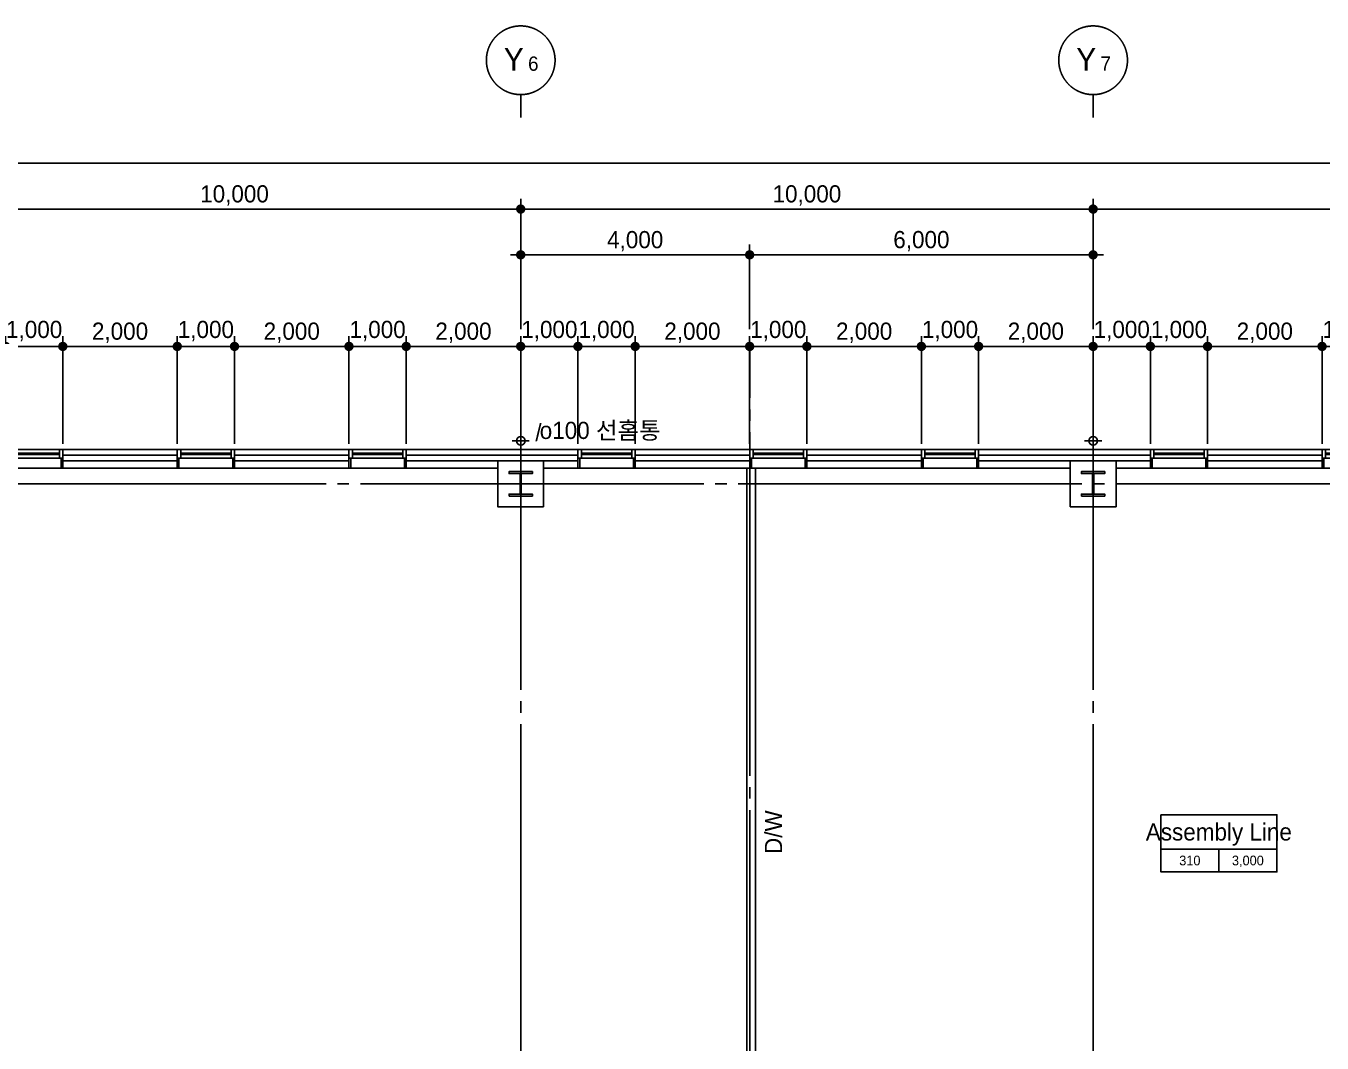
# Model space of a CAD drawing. Extents: x 14159573 to 14237735, y -1804798 to -1750552.
# Drawn here: x 14198929 to 14221573, y -1771321 to -1753549 of the extents above; entities that cross this region are included whole.
import ezdxf
from ezdxf.enums import TextEntityAlignment as Align

# ---------------------------------------------------------------- set-up
doc = ezdxf.new("R2010")
doc.units = 0
doc.header["$LTSCALE"] = 100
doc.header["$MEASUREMENT"] = 0
doc.header["$PDSIZE"] = -10
doc.linetypes.add('CEN', pattern=[66, 60, -2, 2, -2])
doc.layers.get('0').update_dxf_attribs({"linetype": 'CONTINUOUS'})
doc.layers.get('Defpoints').update_dxf_attribs({"linetype": 'CONTINUOUS'})
for name, color, linetype in [('0-내벽고정식', 7, 'CONTINUOUS'), ('AXIS', 7, 'CEN'), ('CEN', 1, 'CEN'), ('COL', 2, 'CONTINUOUS'), ('col2', 3, 'CONTINUOUS'), ('DIM', 7, 'CONTINUOUS'), ('TEXT1', 7, 'CONTINUOUS'), ('WALL-UNKNOWN', 3, 'CONTINUOUS'), ('WID', 4, 'CONTINUOUS'), ('우수드레인', 8, 'CONTINUOUS')]:
    doc.layers.add(name, color=color, linetype=linetype)
doc.styles.add('HY울를도M', font='HYWULM.TTF')
doc.styles.add('굴림', font='H2HDRM.TTF')
doc.styles.add('돋음', font='Dotum.ttf', dxfattribs={"height": 3})
doc.dimstyles.new('DIM100', dxfattribs={"dimtxt": 300, "dimasz": 120, "dimexe": 1, "dimexo": 100, "dimgap": 60, "dimtad": 1, "dimdec": 4, "dimzin": 0, "dimdsep": 46, "dimlunit": 6, "dimtxsty": '굴림', "dimblk": 'DOTT', "dimcen": 0.09, "dimadec": 0, "dimazin": 0, "dimtfac": 1, "dimtdec": 4, "dimtofl": 0, "dimtmove": 2, "dimatfit": 2, "dimldrblk": 'DOTT', "dimfxl": 1, "dimtolj": 1, "dimtzin": 0, "dimarcsym": 0})
doc.dimstyles.new('DIM50', dxfattribs={"dimscale": 50, "dimtxt": 3, "dimasz": 1.2, "dimexe": 1, "dimexo": 1, "dimgap": 0.6, "dimtad": 1, "dimdec": 4, "dimzin": 0, "dimdsep": 46, "dimlunit": 6, "dimtxsty": '굴림', "dimblk": 'DOTT', "dimcen": 0.09, "dimadec": 0, "dimazin": 0, "dimtfac": 1, "dimtdec": 4, "dimtofl": 0, "dimtmove": 2, "dimatfit": 2, "dimldrblk": 'DOTT', "dimfxl": 1, "dimtolj": 1, "dimtzin": 0, "dimarcsym": 0})

# ---------------------------------------------------------------- blocks, each defined once
blk = doc.blocks.new('DOTT')
for p, q in [((-1.5, 0), (1.5, 0)), ((0, 1.5), (0, -1.5))]:
    blk.add_line(p, q)
at = {"color": 6, "const_width": 0.68}
blk.add_lwpolyline([(-0.34, 0, 1), (0.34, 0, 1)], format="xyb", close=True, dxfattribs=at)
blk = doc.blocks.new('*D22')
at = {"layer": 'Defpoints', "color": 0, "lineweight": -3}
for p in [(14227573, -1755949), (14167573, -1759149), (14227573, -1759149)]:
    blk.add_point(p, dxfattribs=at)
at = {"layer": 'DIM', "color": 7, "lineweight": -2}
for p, q in [((14167573, -1758849), (14167573, -1755849)), ((14167693, -1755949), (14227453, -1755949)), ((14227573, -1758849), (14227573, -1755849))]:
    blk.add_line(p, q, dxfattribs=at)
at = {"layer": 'DIM', "color": 7, "lineweight": -2, "xscale": 120, "yscale": 120, "zscale": 120, "rotation": 180}
blk.add_blockref('DOTT', (14167573, -1755949), dxfattribs=at)
at = {"layer": 'DIM', "color": 7, "lineweight": -2, "xscale": 120, "yscale": 120, "zscale": 120}
blk.add_blockref('DOTT', (14227573, -1755949), dxfattribs=at)
at = {"layer": 'DIM', "color": 3, "insert": (14197573, -1755710), "char_height": 300, "attachment_point": 5, "style": '굴림'}
blk.add_mtext('\\A1;60,000', dxfattribs=at)
blk = doc.blocks.new('*D26')
at = {"layer": 'Defpoints', "color": 0, "lineweight": -3}
for p in [(14207573, -1756749), (14197573, -1759149), (14207573, -1759149)]:
    blk.add_point(p, dxfattribs=at)
at = {"layer": 'DIM', "color": 7, "lineweight": -2}
for p, q in [((14197573, -1758849), (14197573, -1756649)), ((14207573, -1758849), (14207573, -1756649)), ((14197693, -1756749), (14207453, -1756749))]:
    blk.add_line(p, q, dxfattribs=at)
at = {"layer": 'DIM', "color": 7, "lineweight": -2, "xscale": 120, "yscale": 120, "zscale": 120, "rotation": 180}
blk.add_blockref('DOTT', (14197573, -1756749), dxfattribs=at)
at = {"layer": 'DIM', "color": 7, "lineweight": -2, "xscale": 120, "yscale": 120, "zscale": 120}
blk.add_blockref('DOTT', (14207573, -1756749), dxfattribs=at)
at = {"layer": 'DIM', "color": 3, "insert": (14202573, -1756511), "char_height": 300, "attachment_point": 5, "style": '굴림'}
blk.add_mtext('\\A1;10,000', dxfattribs=at)
blk = doc.blocks.new('*D27')
at = {"layer": 'Defpoints', "color": 0, "lineweight": -3}
for p in [(14217573, -1756749), (14207573, -1759149), (14217573, -1759149)]:
    blk.add_point(p, dxfattribs=at)
at = {"layer": 'DIM', "color": 7, "lineweight": -2}
for p, q in [((14207573, -1758849), (14207573, -1756649)), ((14217573, -1758849), (14217573, -1756649)), ((14207693, -1756749), (14217453, -1756749))]:
    blk.add_line(p, q, dxfattribs=at)
at = {"layer": 'DIM', "color": 7, "lineweight": -2, "xscale": 120, "yscale": 120, "zscale": 120, "rotation": 180}
blk.add_blockref('DOTT', (14207573, -1756749), dxfattribs=at)
at = {"layer": 'DIM', "color": 7, "lineweight": -2, "xscale": 120, "yscale": 120, "zscale": 120}
blk.add_blockref('DOTT', (14217573, -1756749), dxfattribs=at)
at = {"layer": 'DIM', "color": 3, "insert": (14212573, -1756511), "char_height": 300, "attachment_point": 5, "style": '굴림'}
blk.add_mtext('\\A1;10,000', dxfattribs=at)
blk = doc.blocks.new('*D28')
at = {"layer": 'Defpoints', "color": 0, "lineweight": -3}
for p in [(14227573, -1756749), (14217573, -1759149), (14227573, -1759149)]:
    blk.add_point(p, dxfattribs=at)
at = {"layer": 'DIM', "color": 7, "lineweight": -2}
for p, q in [((14217573, -1758849), (14217573, -1756649)), ((14227573, -1758849), (14227573, -1756649)), ((14217693, -1756749), (14227453, -1756749))]:
    blk.add_line(p, q, dxfattribs=at)
at = {"layer": 'DIM', "color": 7, "lineweight": -2, "xscale": 120, "yscale": 120, "zscale": 120, "rotation": 180}
blk.add_blockref('DOTT', (14217573, -1756749), dxfattribs=at)
at = {"layer": 'DIM', "color": 7, "lineweight": -2, "xscale": 120, "yscale": 120, "zscale": 120}
blk.add_blockref('DOTT', (14227573, -1756749), dxfattribs=at)
at = {"layer": 'DIM', "color": 3, "insert": (14222573, -1756511), "char_height": 300, "attachment_point": 5, "style": '굴림'}
blk.add_mtext('\\A1;10,000', dxfattribs=at)
blk = doc.blocks.new('BOMBOM_S')
at = {"color": 7}
blk.add_line((0, 0.4), (0, 0), dxfattribs=at)
blk.add_lwpolyline([(-0.6, 1, 1), (0.6, 1, 1), (-0.6, 1, 1)], format="xyb", dxfattribs=at)
at = {"color": 1, "style": '돋음'}
for tag, p, height in [('X', (-0.295, 0.816), 0.4), ('N', (0.129, 0.816), 0.25)]:
    blk.add_attdef(tag, p, '', height=height, dxfattribs=at)
blk = doc.blocks.new('aw-1000-325')
at = {"layer": 'WID', "color": 8}
for p, q in [((970, 325), (0, 325)), ((0, 150), (1000, 150)), ((0, 0), (1000, 0))]:
    blk.add_line(p, q, dxfattribs=at)
at = {"layer": 'WID'}
for points in [[(0, 325), (30, 325), (30, 150), (0, 150)], [(970, 325), (1000, 325), (1000, 150), (970, 150)], [(60, 150), (0, 150), (0, 0), (60, 0)], [(60, 63), (940, 63), (940, 87), (60, 87)], [(940, 150), (1000, 150), (1000, 0), (940, 0)]]:
    blk.add_lwpolyline(points, close=True, dxfattribs=at)
blk = doc.blocks.new('*D63')
at = {"layer": 'Defpoints', "color": 0, "lineweight": -3, "ltscale": 3}
for p in [(14208573, -1759149), (14207573, -1760949), (14208573, -1760949)]:
    blk.add_point(p, dxfattribs=at)
at = {"layer": 'DIM', "color": 7, "lineweight": -2, "ltscale": 3}
for p, q in [((14207573, -1760849), (14207573, -1759148)), ((14207693, -1759149), (14208453, -1759149)), ((14208573, -1760849), (14208573, -1759148))]:
    blk.add_line(p, q, dxfattribs=at)
at = {"layer": 'DIM', "color": 7, "lineweight": -2, "ltscale": 3, "xscale": 120, "yscale": 120, "zscale": 120, "rotation": 180}
blk.add_blockref('DOTT', (14207573, -1759149), dxfattribs=at)
at = {"layer": 'DIM', "color": 7, "lineweight": -2, "ltscale": 3, "xscale": 120, "yscale": 120, "zscale": 120}
blk.add_blockref('DOTT', (14208573, -1759149), dxfattribs=at)
at = {"layer": 'DIM', "color": 3, "ltscale": 3, "insert": (14208073, -1758880), "char_height": 300, "attachment_point": 5, "style": '굴림'}
blk.add_mtext('\\A1;1,000', dxfattribs=at)
blk = doc.blocks.new('*D64')
at = {"layer": 'Defpoints', "color": 0, "lineweight": -3, "ltscale": 3}
for p in [(14209573, -1759149), (14208573, -1760949), (14209573, -1760949)]:
    blk.add_point(p, dxfattribs=at)
at = {"layer": 'DIM', "color": 7, "lineweight": -2, "ltscale": 3}
for p, q in [((14208573, -1760849), (14208573, -1759148)), ((14208693, -1759149), (14209453, -1759149)), ((14209573, -1760849), (14209573, -1759148))]:
    blk.add_line(p, q, dxfattribs=at)
at = {"layer": 'DIM', "color": 7, "lineweight": -2, "ltscale": 3, "xscale": 120, "yscale": 120, "zscale": 120, "rotation": 180}
blk.add_blockref('DOTT', (14208573, -1759149), dxfattribs=at)
at = {"layer": 'DIM', "color": 7, "lineweight": -2, "ltscale": 3, "xscale": 120, "yscale": 120, "zscale": 120}
blk.add_blockref('DOTT', (14209573, -1759149), dxfattribs=at)
at = {"layer": 'DIM', "color": 3, "ltscale": 3, "insert": (14209073, -1758880), "char_height": 300, "attachment_point": 5, "style": '굴림'}
blk.add_mtext('\\A1;1,000', dxfattribs=at)
blk = doc.blocks.new('*D65')
at = {"layer": 'Defpoints', "color": 0, "lineweight": -3, "ltscale": 3}
for p in [(14212573, -1759149), (14211573, -1760949), (14212573, -1760949)]:
    blk.add_point(p, dxfattribs=at)
at = {"layer": 'DIM', "color": 7, "lineweight": -2, "ltscale": 3}
for p, q in [((14211573, -1760849), (14211573, -1759148)), ((14211693, -1759149), (14212453, -1759149)), ((14212573, -1760849), (14212573, -1759148))]:
    blk.add_line(p, q, dxfattribs=at)
at = {"layer": 'DIM', "color": 7, "lineweight": -2, "ltscale": 3, "xscale": 120, "yscale": 120, "zscale": 120, "rotation": 180}
blk.add_blockref('DOTT', (14211573, -1759149), dxfattribs=at)
at = {"layer": 'DIM', "color": 7, "lineweight": -2, "ltscale": 3, "xscale": 120, "yscale": 120, "zscale": 120}
blk.add_blockref('DOTT', (14212573, -1759149), dxfattribs=at)
at = {"layer": 'DIM', "color": 3, "ltscale": 3, "insert": (14212073, -1758880), "char_height": 300, "attachment_point": 5, "style": '굴림'}
blk.add_mtext('\\A1;1,000', dxfattribs=at)
blk = doc.blocks.new('*D66')
at = {"layer": 'Defpoints', "color": 0, "lineweight": -3, "ltscale": 3}
for p in [(14214573, -1759149), (14212573, -1760949), (14214573, -1760949)]:
    blk.add_point(p, dxfattribs=at)
at = {"layer": 'DIM', "color": 7, "lineweight": -2, "ltscale": 3}
for p, q in [((14212573, -1760849), (14212573, -1759148)), ((14212693, -1759149), (14214453, -1759149)), ((14214573, -1760849), (14214573, -1759148))]:
    blk.add_line(p, q, dxfattribs=at)
at = {"layer": 'DIM', "color": 7, "lineweight": -2, "ltscale": 3, "xscale": 120, "yscale": 120, "zscale": 120, "rotation": 180}
blk.add_blockref('DOTT', (14212573, -1759149), dxfattribs=at)
at = {"layer": 'DIM', "color": 7, "lineweight": -2, "ltscale": 3, "xscale": 120, "yscale": 120, "zscale": 120}
blk.add_blockref('DOTT', (14214573, -1759149), dxfattribs=at)
at = {"layer": 'DIM', "color": 3, "ltscale": 3, "insert": (14213573, -1758910), "char_height": 300, "attachment_point": 5, "style": '굴림'}
blk.add_mtext('\\A1;2,000', dxfattribs=at)
blk = doc.blocks.new('*D67')
at = {"layer": 'Defpoints', "color": 0, "lineweight": -3, "ltscale": 3}
for p in [(14211573, -1759149), (14209573, -1760949), (14211573, -1760949)]:
    blk.add_point(p, dxfattribs=at)
at = {"layer": 'DIM', "color": 7, "lineweight": -2, "ltscale": 3}
for p, q in [((14209573, -1760849), (14209573, -1759148)), ((14209693, -1759149), (14211453, -1759149)), ((14211573, -1760849), (14211573, -1759148))]:
    blk.add_line(p, q, dxfattribs=at)
at = {"layer": 'DIM', "color": 7, "lineweight": -2, "ltscale": 3, "xscale": 120, "yscale": 120, "zscale": 120, "rotation": 180}
blk.add_blockref('DOTT', (14209573, -1759149), dxfattribs=at)
at = {"layer": 'DIM', "color": 7, "lineweight": -2, "ltscale": 3, "xscale": 120, "yscale": 120, "zscale": 120}
blk.add_blockref('DOTT', (14211573, -1759149), dxfattribs=at)
at = {"layer": 'DIM', "color": 3, "ltscale": 3, "insert": (14210573, -1758910), "char_height": 300, "attachment_point": 5, "style": '굴림'}
blk.add_mtext('\\A1;2,000', dxfattribs=at)
blk = doc.blocks.new('*D68')
at = {"layer": 'Defpoints', "color": 0, "lineweight": -3, "ltscale": 3}
for p in [(14215573, -1759149), (14214573, -1760949), (14215573, -1760949)]:
    blk.add_point(p, dxfattribs=at)
at = {"layer": 'DIM', "color": 7, "lineweight": -2, "ltscale": 3}
for p, q in [((14214573, -1760849), (14214573, -1759148)), ((14214693, -1759149), (14215453, -1759149)), ((14215573, -1760849), (14215573, -1759148))]:
    blk.add_line(p, q, dxfattribs=at)
at = {"layer": 'DIM', "color": 7, "lineweight": -2, "ltscale": 3, "xscale": 120, "yscale": 120, "zscale": 120, "rotation": 180}
blk.add_blockref('DOTT', (14214573, -1759149), dxfattribs=at)
at = {"layer": 'DIM', "color": 7, "lineweight": -2, "ltscale": 3, "xscale": 120, "yscale": 120, "zscale": 120}
blk.add_blockref('DOTT', (14215573, -1759149), dxfattribs=at)
at = {"layer": 'DIM', "color": 3, "ltscale": 3, "insert": (14215073, -1758880), "char_height": 300, "attachment_point": 5, "style": '굴림'}
blk.add_mtext('\\A1;1,000', dxfattribs=at)
blk = doc.blocks.new('*D69')
at = {"layer": 'Defpoints', "color": 0, "lineweight": -3, "ltscale": 3}
for p in [(14217573, -1759149), (14215573, -1760949), (14217573, -1760949)]:
    blk.add_point(p, dxfattribs=at)
at = {"layer": 'DIM', "color": 7, "lineweight": -2, "ltscale": 3}
for p, q in [((14215573, -1760849), (14215573, -1759148)), ((14215693, -1759149), (14217453, -1759149)), ((14217573, -1760849), (14217573, -1759148))]:
    blk.add_line(p, q, dxfattribs=at)
at = {"layer": 'DIM', "color": 7, "lineweight": -2, "ltscale": 3, "xscale": 120, "yscale": 120, "zscale": 120, "rotation": 180}
blk.add_blockref('DOTT', (14215573, -1759149), dxfattribs=at)
at = {"layer": 'DIM', "color": 7, "lineweight": -2, "ltscale": 3, "xscale": 120, "yscale": 120, "zscale": 120}
blk.add_blockref('DOTT', (14217573, -1759149), dxfattribs=at)
at = {"layer": 'DIM', "color": 3, "ltscale": 3, "insert": (14216573, -1758910), "char_height": 300, "attachment_point": 5, "style": '굴림'}
blk.add_mtext('\\A1;2,000', dxfattribs=at)
blk = doc.blocks.new('*D70')
at = {"layer": 'Defpoints', "color": 0, "lineweight": -3, "ltscale": 3}
for p in [(14218573, -1759149), (14217573, -1760949), (14218573, -1760949)]:
    blk.add_point(p, dxfattribs=at)
at = {"layer": 'DIM', "color": 7, "lineweight": -2, "ltscale": 3}
for p, q in [((14217573, -1760849), (14217573, -1759148)), ((14217693, -1759149), (14218453, -1759149)), ((14218573, -1760849), (14218573, -1759148))]:
    blk.add_line(p, q, dxfattribs=at)
at = {"layer": 'DIM', "color": 7, "lineweight": -2, "ltscale": 3, "xscale": 120, "yscale": 120, "zscale": 120, "rotation": 180}
blk.add_blockref('DOTT', (14217573, -1759149), dxfattribs=at)
at = {"layer": 'DIM', "color": 7, "lineweight": -2, "ltscale": 3, "xscale": 120, "yscale": 120, "zscale": 120}
blk.add_blockref('DOTT', (14218573, -1759149), dxfattribs=at)
at = {"layer": 'DIM', "color": 3, "ltscale": 3, "insert": (14218073, -1758880), "char_height": 300, "attachment_point": 5, "style": '굴림'}
blk.add_mtext('\\A1;1,000', dxfattribs=at)
blk = doc.blocks.new('*D71')
at = {"layer": 'Defpoints', "color": 0, "lineweight": -3, "ltscale": 3}
for p in [(14219573, -1759149), (14218573, -1760949), (14219573, -1760949)]:
    blk.add_point(p, dxfattribs=at)
at = {"layer": 'DIM', "color": 7, "lineweight": -2, "ltscale": 3}
for p, q in [((14218573, -1760849), (14218573, -1759148)), ((14218693, -1759149), (14219453, -1759149)), ((14219573, -1760849), (14219573, -1759148))]:
    blk.add_line(p, q, dxfattribs=at)
at = {"layer": 'DIM', "color": 7, "lineweight": -2, "ltscale": 3, "xscale": 120, "yscale": 120, "zscale": 120, "rotation": 180}
blk.add_blockref('DOTT', (14218573, -1759149), dxfattribs=at)
at = {"layer": 'DIM', "color": 7, "lineweight": -2, "ltscale": 3, "xscale": 120, "yscale": 120, "zscale": 120}
blk.add_blockref('DOTT', (14219573, -1759149), dxfattribs=at)
at = {"layer": 'DIM', "color": 3, "ltscale": 3, "insert": (14219073, -1758880), "char_height": 300, "attachment_point": 5, "style": '굴림'}
blk.add_mtext('\\A1;1,000', dxfattribs=at)
blk = doc.blocks.new('*D72')
at = {"layer": 'Defpoints', "color": 0, "lineweight": -3, "ltscale": 3}
for p in [(14222573, -1759149), (14221573, -1760949), (14222573, -1760949)]:
    blk.add_point(p, dxfattribs=at)
at = {"layer": 'DIM', "color": 7, "lineweight": -2, "ltscale": 3}
for p, q in [((14221573, -1760849), (14221573, -1759148)), ((14221693, -1759149), (14222453, -1759149)), ((14222573, -1760849), (14222573, -1759148))]:
    blk.add_line(p, q, dxfattribs=at)
at = {"layer": 'DIM', "color": 7, "lineweight": -2, "ltscale": 3, "xscale": 120, "yscale": 120, "zscale": 120, "rotation": 180}
blk.add_blockref('DOTT', (14221573, -1759149), dxfattribs=at)
at = {"layer": 'DIM', "color": 7, "lineweight": -2, "ltscale": 3, "xscale": 120, "yscale": 120, "zscale": 120}
blk.add_blockref('DOTT', (14222573, -1759149), dxfattribs=at)
at = {"layer": 'DIM', "color": 3, "ltscale": 3, "insert": (14222073, -1758880), "char_height": 300, "attachment_point": 5, "style": '굴림'}
blk.add_mtext('\\A1;1,000', dxfattribs=at)
blk = doc.blocks.new('*D74')
at = {"layer": 'Defpoints', "color": 0, "lineweight": -3, "ltscale": 3}
for p in [(14221573, -1759149), (14219573, -1760949), (14221573, -1760949)]:
    blk.add_point(p, dxfattribs=at)
at = {"layer": 'DIM', "color": 7, "lineweight": -2, "ltscale": 3}
for p, q in [((14219573, -1760849), (14219573, -1759148)), ((14219693, -1759149), (14221453, -1759149)), ((14221573, -1760849), (14221573, -1759148))]:
    blk.add_line(p, q, dxfattribs=at)
at = {"layer": 'DIM', "color": 7, "lineweight": -2, "ltscale": 3, "xscale": 120, "yscale": 120, "zscale": 120, "rotation": 180}
blk.add_blockref('DOTT', (14219573, -1759149), dxfattribs=at)
at = {"layer": 'DIM', "color": 7, "lineweight": -2, "ltscale": 3, "xscale": 120, "yscale": 120, "zscale": 120}
blk.add_blockref('DOTT', (14221573, -1759149), dxfattribs=at)
at = {"layer": 'DIM', "color": 3, "ltscale": 3, "insert": (14220573, -1758910), "char_height": 300, "attachment_point": 5, "style": '굴림'}
blk.add_mtext('\\A1;2,000', dxfattribs=at)
blk = doc.blocks.new('*D158')
at = {"layer": 'Defpoints', "color": 0, "lineweight": -3, "ltscale": 3}
for p in [(14199573, -1759149), (14198573, -1760949), (14199573, -1760949)]:
    blk.add_point(p, dxfattribs=at)
at = {"layer": 'DIM', "color": 7, "lineweight": -2, "ltscale": 3}
for p, q in [((14198573, -1760849), (14198573, -1759148)), ((14198693, -1759149), (14199453, -1759149)), ((14199573, -1760849), (14199573, -1759148))]:
    blk.add_line(p, q, dxfattribs=at)
at = {"layer": 'DIM', "color": 7, "lineweight": -2, "ltscale": 3, "xscale": 120, "yscale": 120, "zscale": 120, "rotation": 180}
blk.add_blockref('DOTT', (14198573, -1759149), dxfattribs=at)
at = {"layer": 'DIM', "color": 7, "lineweight": -2, "ltscale": 3, "xscale": 120, "yscale": 120, "zscale": 120}
blk.add_blockref('DOTT', (14199573, -1759149), dxfattribs=at)
at = {"layer": 'DIM', "color": 3, "ltscale": 3, "insert": (14199073, -1758880), "char_height": 300, "attachment_point": 5, "style": '굴림'}
blk.add_mtext('\\A1;1,000', dxfattribs=at)
blk = doc.blocks.new('*D159')
at = {"layer": 'Defpoints', "color": 0, "lineweight": -3, "ltscale": 3}
for p in [(14202573, -1759149), (14201573, -1760949), (14202573, -1760949)]:
    blk.add_point(p, dxfattribs=at)
at = {"layer": 'DIM', "color": 7, "lineweight": -2, "ltscale": 3}
for p, q in [((14201573, -1760849), (14201573, -1759148)), ((14201693, -1759149), (14202453, -1759149)), ((14202573, -1760849), (14202573, -1759148))]:
    blk.add_line(p, q, dxfattribs=at)
at = {"layer": 'DIM', "color": 7, "lineweight": -2, "ltscale": 3, "xscale": 120, "yscale": 120, "zscale": 120, "rotation": 180}
blk.add_blockref('DOTT', (14201573, -1759149), dxfattribs=at)
at = {"layer": 'DIM', "color": 7, "lineweight": -2, "ltscale": 3, "xscale": 120, "yscale": 120, "zscale": 120}
blk.add_blockref('DOTT', (14202573, -1759149), dxfattribs=at)
at = {"layer": 'DIM', "color": 3, "ltscale": 3, "insert": (14202073, -1758880), "char_height": 300, "attachment_point": 5, "style": '굴림'}
blk.add_mtext('\\A1;1,000', dxfattribs=at)
blk = doc.blocks.new('*D160')
at = {"layer": 'Defpoints', "color": 0, "lineweight": -3, "ltscale": 3}
for p in [(14204573, -1759149), (14202573, -1760949), (14204573, -1760949)]:
    blk.add_point(p, dxfattribs=at)
at = {"layer": 'DIM', "color": 7, "lineweight": -2, "ltscale": 3}
for p, q in [((14202573, -1760849), (14202573, -1759148)), ((14202693, -1759149), (14204453, -1759149)), ((14204573, -1760849), (14204573, -1759148))]:
    blk.add_line(p, q, dxfattribs=at)
at = {"layer": 'DIM', "color": 7, "lineweight": -2, "ltscale": 3, "xscale": 120, "yscale": 120, "zscale": 120, "rotation": 180}
blk.add_blockref('DOTT', (14202573, -1759149), dxfattribs=at)
at = {"layer": 'DIM', "color": 7, "lineweight": -2, "ltscale": 3, "xscale": 120, "yscale": 120, "zscale": 120}
blk.add_blockref('DOTT', (14204573, -1759149), dxfattribs=at)
at = {"layer": 'DIM', "color": 3, "ltscale": 3, "insert": (14203573, -1758910), "char_height": 300, "attachment_point": 5, "style": '굴림'}
blk.add_mtext('\\A1;2,000', dxfattribs=at)
blk = doc.blocks.new('*D161')
at = {"layer": 'Defpoints', "color": 0, "lineweight": -3, "ltscale": 3}
for p in [(14201573, -1759149), (14199573, -1760949), (14201573, -1760949)]:
    blk.add_point(p, dxfattribs=at)
at = {"layer": 'DIM', "color": 7, "lineweight": -2, "ltscale": 3}
for p, q in [((14199573, -1760849), (14199573, -1759148)), ((14199693, -1759149), (14201453, -1759149)), ((14201573, -1760849), (14201573, -1759148))]:
    blk.add_line(p, q, dxfattribs=at)
at = {"layer": 'DIM', "color": 7, "lineweight": -2, "ltscale": 3, "xscale": 120, "yscale": 120, "zscale": 120, "rotation": 180}
blk.add_blockref('DOTT', (14199573, -1759149), dxfattribs=at)
at = {"layer": 'DIM', "color": 7, "lineweight": -2, "ltscale": 3, "xscale": 120, "yscale": 120, "zscale": 120}
blk.add_blockref('DOTT', (14201573, -1759149), dxfattribs=at)
at = {"layer": 'DIM', "color": 3, "ltscale": 3, "insert": (14200573, -1758910), "char_height": 300, "attachment_point": 5, "style": '굴림'}
blk.add_mtext('\\A1;2,000', dxfattribs=at)
blk = doc.blocks.new('*D162')
at = {"layer": 'Defpoints', "color": 0, "lineweight": -3, "ltscale": 3}
for p in [(14205573, -1759149), (14204573, -1760949), (14205573, -1760949)]:
    blk.add_point(p, dxfattribs=at)
at = {"layer": 'DIM', "color": 7, "lineweight": -2, "ltscale": 3}
for p, q in [((14204573, -1760849), (14204573, -1759148)), ((14204693, -1759149), (14205453, -1759149)), ((14205573, -1760849), (14205573, -1759148))]:
    blk.add_line(p, q, dxfattribs=at)
at = {"layer": 'DIM', "color": 7, "lineweight": -2, "ltscale": 3, "xscale": 120, "yscale": 120, "zscale": 120, "rotation": 180}
blk.add_blockref('DOTT', (14204573, -1759149), dxfattribs=at)
at = {"layer": 'DIM', "color": 7, "lineweight": -2, "ltscale": 3, "xscale": 120, "yscale": 120, "zscale": 120}
blk.add_blockref('DOTT', (14205573, -1759149), dxfattribs=at)
at = {"layer": 'DIM', "color": 3, "ltscale": 3, "insert": (14205073, -1758880), "char_height": 300, "attachment_point": 5, "style": '굴림'}
blk.add_mtext('\\A1;1,000', dxfattribs=at)
blk = doc.blocks.new('*D163')
at = {"layer": 'Defpoints', "color": 0, "lineweight": -3, "ltscale": 3}
for p in [(14207573, -1759149), (14205573, -1760949), (14207573, -1760949)]:
    blk.add_point(p, dxfattribs=at)
at = {"layer": 'DIM', "color": 7, "lineweight": -2, "ltscale": 3}
for p, q in [((14205573, -1760849), (14205573, -1759148)), ((14205693, -1759149), (14207453, -1759149)), ((14207573, -1760849), (14207573, -1759148))]:
    blk.add_line(p, q, dxfattribs=at)
at = {"layer": 'DIM', "color": 7, "lineweight": -2, "ltscale": 3, "xscale": 120, "yscale": 120, "zscale": 120, "rotation": 180}
blk.add_blockref('DOTT', (14205573, -1759149), dxfattribs=at)
at = {"layer": 'DIM', "color": 7, "lineweight": -2, "ltscale": 3, "xscale": 120, "yscale": 120, "zscale": 120}
blk.add_blockref('DOTT', (14207573, -1759149), dxfattribs=at)
at = {"layer": 'DIM', "color": 3, "ltscale": 3, "insert": (14206573, -1758910), "char_height": 300, "attachment_point": 5, "style": '굴림'}
blk.add_mtext('\\A1;2,000', dxfattribs=at)
blk = doc.blocks.new('*D192')
at = {"layer": 'Defpoints', "color": 0, "lineweight": -3}
for p in [(14211573, -1757549), (14207573, -1759149), (14211573, -1759149)]:
    blk.add_point(p, dxfattribs=at)
at = {"layer": 'DIM', "color": 7, "lineweight": -2}
for p, q in [((14207573, -1758849), (14207573, -1757449)), ((14207693, -1757549), (14211453, -1757549)), ((14211573, -1758849), (14211573, -1757449))]:
    blk.add_line(p, q, dxfattribs=at)
at = {"layer": 'DIM', "color": 7, "lineweight": -2, "xscale": 120, "yscale": 120, "zscale": 120, "rotation": 180}
blk.add_blockref('DOTT', (14207573, -1757549), dxfattribs=at)
at = {"layer": 'DIM', "color": 7, "lineweight": -2, "xscale": 120, "yscale": 120, "zscale": 120}
blk.add_blockref('DOTT', (14211573, -1757549), dxfattribs=at)
at = {"layer": 'DIM', "color": 3, "insert": (14209573, -1757311), "char_height": 300, "attachment_point": 5, "style": '굴림'}
blk.add_mtext('\\A1;4,000', dxfattribs=at)
blk = doc.blocks.new('*D193')
at = {"layer": 'Defpoints', "color": 0, "lineweight": -3}
for p in [(14217573, -1757549), (14211573, -1759149), (14217573, -1759149)]:
    blk.add_point(p, dxfattribs=at)
at = {"layer": 'DIM', "color": 7, "lineweight": -2}
for p, q in [((14211573, -1758849), (14211573, -1757449)), ((14211693, -1757549), (14217453, -1757549)), ((14217573, -1758849), (14217573, -1757449))]:
    blk.add_line(p, q, dxfattribs=at)
at = {"layer": 'DIM', "color": 7, "lineweight": -2, "xscale": 120, "yscale": 120, "zscale": 120, "rotation": 180}
blk.add_blockref('DOTT', (14211573, -1757549), dxfattribs=at)
at = {"layer": 'DIM', "color": 7, "lineweight": -2, "xscale": 120, "yscale": 120, "zscale": 120}
blk.add_blockref('DOTT', (14217573, -1757549), dxfattribs=at)
at = {"layer": 'DIM', "color": 3, "insert": (14214573, -1757310), "char_height": 300, "attachment_point": 5, "style": '굴림'}
blk.add_mtext('\\A1;6,000', dxfattribs=at)
blk = doc.blocks.new('TT1')
at = {"layer": 'TEXT1'}
for p, q in [((-1013, -600), (1013, -600)), ((0, -600), (0, -1000))]:
    blk.add_line(p, q, dxfattribs=at)
blk.add_lwpolyline([(-1013, 0), (1013, 0), (1013, -1000), (-1013, -1000)], close=True, dxfattribs=at)

msp = doc.modelspace()

# ---------------------------------------------------------------- linework, layer by layer
at = {"layer": '0-내벽고정식'}
for p, q in [((14199573.21251, -1761274.19177), (14201573.21251, -1761274.19177)), ((14202573.21251, -1761274.19177), (14204573.21251, -1761274.19177)), ((14205573.21251, -1761274.19177), (14207173.21251, -1761274.19177)), ((14207973.21251, -1761274.19177), (14208573.21251, -1761274.19177)), ((14209573.21251, -1761274.19177), (14211573.21251, -1761274.19177)), ((14211523.21251, -1761274.19177), (14211523.21251, -1773749.12626)), ((14211673.21251, -1761274.19177), (14211673.21251, -1773749.12626)), ((14212573.21251, -1761274.19177), (14214573.21251, -1761274.19177)), ((14215573.21251, -1761274.19177), (14217173.21251, -1761274.19177)), ((14217973.21251, -1761274.19177), (14218573.21251, -1761274.19177)), ((14219573.21251, -1761274.19177), (14221573.21251, -1761274.19177))]:
    msp.add_line(p, q, dxfattribs=at)
at = {"layer": 'CEN', "linetype": 'CEN'}
for p, q in [((14207573.21251, -1759149.19177), (14207573.21251, -1799049.19177)), ((14211573.21251, -1786449.19177), (14211573.21251, -1759149.19177)), ((14217573.21251, -1759149.19177), (14217573.21251, -1799049.19177)), ((14165173.21251, -1761549.19177), (14229173.21251, -1761549.19177))]:
    msp.add_line(p, q, dxfattribs=at)
at = {"layer": 'COL'}
for points in [[(14207973.21251, -1761949.19177), (14207973.21251, -1761149.19177), (14207173.21251, -1761149.19177), (14207173.21251, -1761949.19177)], [(14217973.21251, -1761949.19177), (14217973.21251, -1761149.19177), (14217173.21251, -1761149.19177), (14217173.21251, -1761949.19177)]]:
    msp.add_lwpolyline(points, close=True, dxfattribs=at)
at = {"layer": 'col2'}
for points in [[(14207369.71251, -1761763.19177), (14207369.71251, -1761728.19177), (14207563.21251, -1761728.19177), (14207563.21251, -1761370.19177), (14207369.71251, -1761370.19177), (14207369.71251, -1761335.19177), (14207776.71251, -1761335.19177), (14207776.71251, -1761370.19177), (14207583.21251, -1761370.19177), (14207583.21251, -1761728.19177), (14207776.71251, -1761728.19177), (14207776.71251, -1761763.19177)], [(14217369.71251, -1761763.19177), (14217369.71251, -1761728.19177), (14217563.21251, -1761728.19177), (14217563.21251, -1761370.19177), (14217369.71251, -1761370.19177), (14217369.71251, -1761335.19177), (14217776.71251, -1761335.19177), (14217776.71251, -1761370.19177), (14217583.21251, -1761370.19177), (14217583.21251, -1761728.19177), (14217776.71251, -1761728.19177), (14217776.71251, -1761763.19177)]]:
    msp.add_lwpolyline(points, close=True, dxfattribs=at)
at = {"layer": 'Defpoints', "color": 76}
msp.add_lwpolyline([(14165173.21251, -1799049.19177), (14229173.21251, -1799049.19177), (14229173.21251, -1759149.19177), (14165173.21251, -1759149.19177)], close=True, dxfattribs=at)
at = {"layer": 'WALL-UNKNOWN', "color": 4}
for p, q in [((14199573.21251, -1760949.19177), (14201573.21251, -1760949.19177)), ((14202573.21251, -1760949.19177), (14204573.21251, -1760949.19177)), ((14205573.21251, -1760949.19177), (14208573.21251, -1760949.19177)), ((14209573.21251, -1760949.19177), (14211573.21251, -1760949.19177)), ((14212573.21251, -1760949.19177), (14214573.21251, -1760949.19177)), ((14215573.21251, -1760949.19177), (14218573.21251, -1760949.19177)), ((14219573.21251, -1760949.19177), (14221573.21251, -1760949.19177)), ((14199573.21251, -1761049.19177), (14201573.21251, -1761049.19177)), ((14199573.21251, -1761149.19177), (14201573.21251, -1761149.19177)), ((14202573.21251, -1761049.19177), (14204573.21251, -1761049.19177)), ((14202573.21251, -1761149.19177), (14204573.21251, -1761149.19177)), ((14205573.21251, -1761049.19177), (14208573.21251, -1761049.19177)), ((14205573.21251, -1761149.19177), (14208573.21251, -1761149.19177)), ((14209573.21251, -1761049.19177), (14211573.21251, -1761049.19177)), ((14209573.21251, -1761149.19177), (14211573.21251, -1761149.19177)), ((14212573.21251, -1761049.19177), (14214573.21251, -1761049.19177)), ((14212573.21251, -1761149.19177), (14214573.21251, -1761149.19177)), ((14215573.21251, -1761049.19177), (14218573.21251, -1761049.19177)), ((14215573.21251, -1761149.19177), (14218573.21251, -1761149.19177)), ((14219573.21251, -1761049.19177), (14221573.21251, -1761049.19177)), ((14219573.21251, -1761149.19177), (14221573.21251, -1761149.19177))]:
    msp.add_line(p, q, dxfattribs=at)
at = {"layer": '우수드레인', "color": 1, "ltscale": 2}
for p, q in [((14207723.21251, -1760799.00517), (14207423.21251, -1760799.00517)), ((14207673.21251, -1760799.00517), (14207473.21251, -1760799.00517)), ((14207573.21251, -1760649.00517), (14207573.21251, -1760949.00517)), ((14207573.21251, -1760699.00517), (14207573.21251, -1760899.00517)), ((14217723.21251, -1760798.97414), (14217423.21251, -1760798.97414)), ((14217673.21251, -1760798.97414), (14217473.21251, -1760798.97414)), ((14217573.21251, -1760648.97414), (14217573.21251, -1760948.97414)), ((14217573.21251, -1760698.97414), (14217573.21251, -1760898.97414))]:
    msp.add_line(p, q, dxfattribs=at)
at = {"layer": '우수드레인', "color": 7, "ltscale": 2}
for centre in [(14207573.21251, -1760799.00517), (14217573.21251, -1760798.97414)]:
    msp.add_circle(centre, 75, dxfattribs=at)

# ---------------------------------------------------------------- block references
at = {"layer": 'AXIS', "xscale": 1000, "yscale": 1000, "zscale": 1000}
for p, values in [((14207573.21251, -1755149.19177), {'X': 'Y', 'N': '6'}), ((14217573.21251, -1755149.19177), {'X': 'Y', 'N': '7'})]:
    msp.add_blockref('BOMBOM_S', p, dxfattribs=at).add_auto_attribs(values)
at = {"layer": 'TEXT1'}
msp.add_blockref('TT1', (14219770.12719, -1767330.969), dxfattribs=at)
at = {"layer": 'WID', "rotation": 180}
for p in [(14199573.21251, -1760949.19177), (14202573.21251, -1760949.19177), (14205573.21251, -1760949.19177), (14209573.21251, -1760949.19177), (14212573.21251, -1760949.19177), (14215573.21251, -1760949.19177), (14219573.21251, -1760949.19177), (14222573.21251, -1760949.19177)]:
    msp.add_blockref('aw-1000-325', p, dxfattribs=at)

# ---------------------------------------------------------------- texts
at = {"layer": 'TEXT1', "style": 'HY울를도M'}
for s, p in [('/', (14207882.80955, -1760646.75628)), ('o100 선홈통', (14208960.80955, -1760609.75628))]:
    msp.add_text(s, height=300, dxfattribs=at).set_placement(p, align=Align.MIDDLE)
msp.add_text('D/W', height=300, rotation=90, dxfattribs=at).set_placement((14212138.59839, -1767635.6726), align=Align.CENTER)
msp.add_text('Assembly Line', height=300, dxfattribs=at).set_placement((14219770.12719, -1767781.75907), align=Align.CENTER)
at = {"layer": 'TEXT1', "color": 2, "style": 'HY울를도M'}
msp.add_text('310', height=170, dxfattribs=at).set_placement((14219263.37923, -1768130.889), align=Align.MIDDLE_CENTER)
at = {"layer": 'TEXT1', "style": 'HY울를도M'}
msp.add_text('3,000', height=170, dxfattribs=at).set_placement((14220276.87514, -1768130.889), align=Align.MIDDLE_CENTER)

# ---------------------------------------------------------------- dimensions: what is measured, and where the dimension line sits
at = {"layer": 'DIM'}
for base, p1, p2, picture, middle in [((14227573.2125071008, -1755949.19177466), (14167573.2125071008, -1759149.19177466), (14227573.2125071008, -1759149.19177466), '*D22', (14197573.2125071008, -1755710.153550246)), ((14207573.21251, -1756749.19177), (14197573.21251, -1759149.19177), (14207573.21251, -1759149.19177), '*D26', (14202573.21251, -1756510.52346)), ((14217573.21251, -1756749.19177), (14207573.21251, -1759149.19177), (14217573.21251, -1759149.19177), '*D27', (14212573.21251, -1756510.52346)), ((14227573.21251, -1756749.19177), (14217573.21251, -1759149.19177), (14227573.21251, -1759149.19177), '*D28', (14222573.21251, -1756510.52346)), ((14211573.21251, -1757549.19177), (14207573.21251, -1759149.19177), (14211573.21251, -1759149.19177), '*D192', (14209573.21251, -1757310.52346)), ((14217573.21251, -1757549.19177), (14211573.21251, -1759149.19177), (14217573.21251, -1759149.19177), '*D193', (14214573.21251, -1757310.15355))]:
    dim = msp.add_linear_dim(base=base, p1=p1, p2=p2, dimstyle='DIM50', override={"dimscale": 100, "dimexo": 3}, dxfattribs=at)
    dim.commit()
    dim.dimension.update_dxf_attribs({"geometry": picture, "text_midpoint": middle})
at = {"layer": 'DIM', "ltscale": 3}
for base, p1, p2, picture, middle in [((14199573.21251, -1759149.19177), (14198573.21251, -1760949.19177), (14199573.21251, -1760949.19177), '*D158', (14199073.21251, -1758879.52346)), ((14201573.21251, -1759149.19177), (14199573.21251, -1760949.19177), (14201573.21251, -1760949.19177), '*D161', (14200573.21251, -1758910.15355)), ((14202573.21251, -1759149.19177), (14201573.21251, -1760949.19177), (14202573.21251, -1760949.19177), '*D159', (14202073.21251, -1758879.52346)), ((14204573.21251, -1759149.19177), (14202573.21251, -1760949.19177), (14204573.21251, -1760949.19177), '*D160', (14203573.21251, -1758910.15355)), ((14205573.21251, -1759149.19177), (14204573.21251, -1760949.19177), (14205573.21251, -1760949.19177), '*D162', (14205073.21251, -1758879.52346)), ((14207573.21251, -1759149.19177), (14205573.21251, -1760949.19177), (14207573.21251, -1760949.19177), '*D163', (14206573.21251, -1758910.15355)), ((14208573.21251, -1759149.19177), (14207573.21251, -1760949.19177), (14208573.21251, -1760949.19177), '*D63', (14208073.21251, -1758879.52346)), ((14209573.21251, -1759149.19177), (14208573.21251, -1760949.19177), (14209573.21251, -1760949.19177), '*D64', (14209073.21251, -1758879.52346)), ((14211573.21251, -1759149.19177), (14209573.21251, -1760949.19177), (14211573.21251, -1760949.19177), '*D67', (14210573.21251, -1758910.15355)), ((14212573.21251, -1759149.19177), (14211573.21251, -1760949.19177), (14212573.21251, -1760949.19177), '*D65', (14212073.21251, -1758879.52346)), ((14214573.21251, -1759149.19177), (14212573.21251, -1760949.19177), (14214573.21251, -1760949.19177), '*D66', (14213573.21251, -1758910.15355)), ((14215573.21251, -1759149.19177), (14214573.21251, -1760949.19177), (14215573.21251, -1760949.19177), '*D68', (14215073.21251, -1758879.52346)), ((14217573.21251, -1759149.19177), (14215573.21251, -1760949.19177), (14217573.21251, -1760949.19177), '*D69', (14216573.21251, -1758910.15355)), ((14218573.21251, -1759149.19177), (14217573.21251, -1760949.19177), (14218573.21251, -1760949.19177), '*D70', (14218073.21251, -1758879.52346)), ((14219573.21251, -1759149.19177), (14218573.21251, -1760949.19177), (14219573.21251, -1760949.19177), '*D71', (14219073.21251, -1758879.52346)), ((14221573.21251, -1759149.19177), (14219573.21251, -1760949.19177), (14221573.21251, -1760949.19177), '*D74', (14220573.21251, -1758910.15355)), ((14222573.21251, -1759149.19177), (14221573.21251, -1760949.19177), (14222573.21251, -1760949.19177), '*D72', (14222073.21251, -1758879.52346))]:
    dim = msp.add_linear_dim(base=base, p1=p1, p2=p2, dimstyle='DIM100', dxfattribs=at)
    dim.commit()
    dim.dimension.update_dxf_attribs({"geometry": picture, "text_midpoint": middle})

doc.saveas('drawing.dxf')
